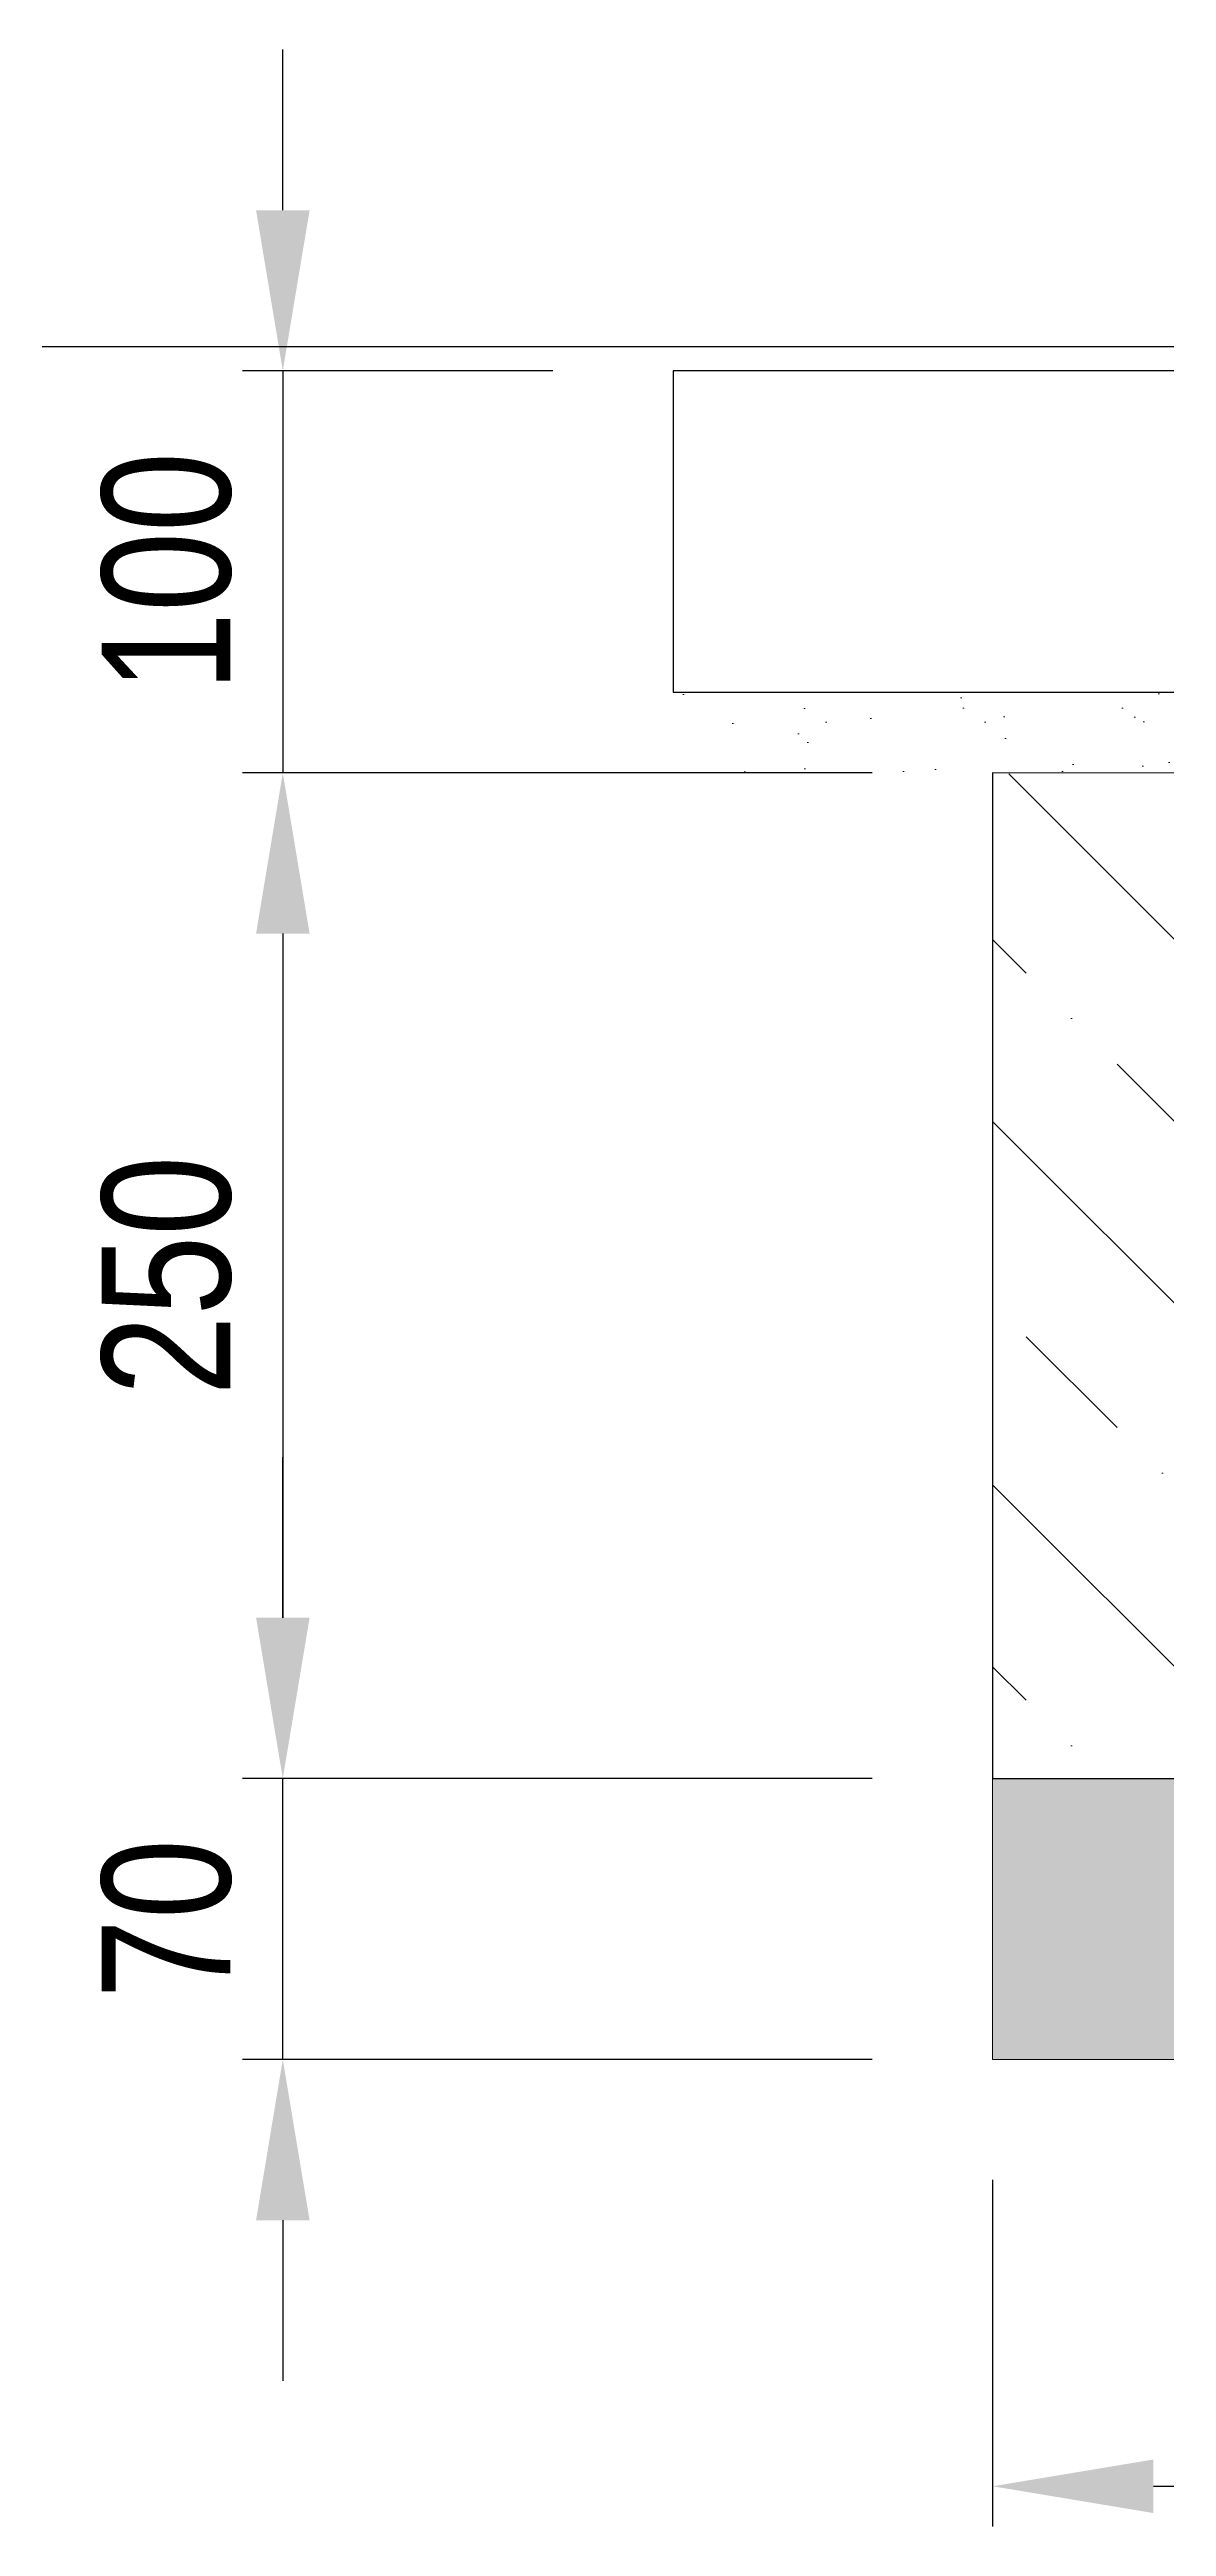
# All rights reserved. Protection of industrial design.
# Model space of a CAD drawing. Header units: millimetres. Extents: x 11004 to 16944, y 3085 to 7285.
# Drawn here: x 13090 to 13368, y 5074 to 5690 of the extents above; entities that cross this region are included whole.
import ezdxf

# ---------------------------------------------------------------- set-up
doc = ezdxf.new("R2010")
doc.units = ezdxf.units.MM
doc.header["$LTSCALE"] = 0.3
doc.layers.add('SRAFY', color=251, linetype='Continuous', lineweight=13)
doc.styles.add('SEACAD_Arial', font='arial.ttf', dxfattribs={"width": 0.8})
doc.dimstyles.new('ISO-25', dxfattribs={"dimtxt": 1.6, "dimasz": 2, "dimexe": 0.5, "dimexo": 1.5, "dimtad": 1, "dimdec": 0, "dimtxsty": 'SEACAD_Arial', "dimcen": 2, "dimadec": 0, "dimazin": 0, "dimtfac": 1, "dimtdec": 0, "dimtmove": 0, "dimatfit": 3, "dimfxl": 1, "dimarcsym": 0})

# ---------------------------------------------------------------- blocks, each defined once
blk = doc.blocks.new('*D165')
at = {"color": 0, "lineweight": -2, "transparency": 16777216}
for p, q in [((13324.42, 5160.12), (13324.42, 5073.82)), ((13574.41, 5160.05), (13574.41, 5073.82)), ((13364.42, 5083.82), (13534.41, 5083.82))]:
    blk.add_line(p, q, dxfattribs=at)
at = {"color": 0, "transparency": 16777216}
for points in [[(13364.42, 5090.48), (13364.42, 5077.15), (13324.42, 5083.82)], [(13534.41, 5090.48), (13534.41, 5077.15), (13574.41, 5083.82)]]:
    blk.add_solid(points, dxfattribs=at)
at = {"layer": 'Defpoints', "color": 0, "transparency": 16777216}
for p in [(13324.42, 5190.12), (13574.41, 5190.05), (13574.41, 5083.82)]:
    blk.add_point(p, dxfattribs=at)
at = {"color": 0, "transparency": 16777216, "insert": (13449.42, 5112.65), "char_height": 32, "attachment_point": 5, "style": 'SEACAD_Arial'}
blk.add_mtext('250', dxfattribs=at)
blk = doc.blocks.new('*D169')
at = {"color": 0, "lineweight": -2, "transparency": 16777216}
for p, q in [((13147.74, 5650.45), (13147.74, 5690.45)), ((13214.91, 5610.45), (13137.74, 5610.45)), ((13147.74, 5610.45), (13147.74, 5510.38)), ((13294.42, 5510.38), (13137.74, 5510.38)), ((13147.74, 5470.38), (13147.74, 5430.38))]:
    blk.add_line(p, q, dxfattribs=at)
at = {"color": 0, "transparency": 16777216}
for points in [[(13141.08, 5650.45), (13154.41, 5650.45), (13147.74, 5610.45)], [(13141.08, 5470.38), (13154.41, 5470.38), (13147.74, 5510.38)]]:
    blk.add_solid(points, dxfattribs=at)
at = {"layer": 'Defpoints', "color": 0, "transparency": 16777216}
for p in [(13244.91, 5610.45), (13147.74, 5510.38), (13324.42, 5510.38)]:
    blk.add_point(p, dxfattribs=at)
at = {"color": 0, "transparency": 16777216, "insert": (13118.9, 5560.41), "char_height": 32, "attachment_point": 5, "rotation": 90, "style": 'SEACAD_Arial'}
blk.add_mtext('100', dxfattribs=at)
blk = doc.blocks.new('*D170')
at = {"color": 0, "lineweight": -2, "transparency": 16777216}
for p, q in [((13294.42, 5510.38), (13137.74, 5510.38)), ((13147.74, 5470.38), (13147.74, 5300.04)), ((13294.42, 5260.04), (13137.74, 5260.04))]:
    blk.add_line(p, q, dxfattribs=at)
at = {"color": 0, "transparency": 16777216}
for points in [[(13141.08, 5470.38), (13154.41, 5470.38), (13147.74, 5510.38)], [(13141.08, 5300.04), (13154.41, 5300.04), (13147.74, 5260.04)]]:
    blk.add_solid(points, dxfattribs=at)
at = {"layer": 'Defpoints', "color": 0, "transparency": 16777216}
for p in [(13324.42, 5510.38), (13147.74, 5260.04), (13324.42, 5260.04)]:
    blk.add_point(p, dxfattribs=at)
at = {"color": 0, "transparency": 16777216, "insert": (13118.9, 5385.21), "char_height": 32, "attachment_point": 5, "rotation": 90, "style": 'SEACAD_Arial'}
blk.add_mtext('250', dxfattribs=at)
blk = doc.blocks.new('*D171')
at = {"color": 0, "lineweight": -2, "transparency": 16777216}
for p, q in [((13147.74, 5300.04), (13147.74, 5340.04)), ((13294.42, 5260.04), (13137.74, 5260.04)), ((13147.74, 5190.05), (13147.74, 5260.04)), ((13294.42, 5190.05), (13137.74, 5190.05)), ((13147.74, 5150.05), (13147.74, 5110.05))]:
    blk.add_line(p, q, dxfattribs=at)
at = {"color": 0, "transparency": 16777216}
for points in [[(13141.08, 5300.04), (13154.41, 5300.04), (13147.74, 5260.04)], [(13141.08, 5150.05), (13154.41, 5150.05), (13147.74, 5190.05)]]:
    blk.add_solid(points, dxfattribs=at)
at = {"layer": 'Defpoints', "color": 0, "transparency": 16777216}
for p in [(13147.74, 5260.04), (13324.42, 5260.04), (13324.42, 5190.05)]:
    blk.add_point(p, dxfattribs=at)
at = {"color": 0, "transparency": 16777216, "insert": (13118.9, 5225.05), "char_height": 32, "attachment_point": 5, "rotation": 90, "style": 'SEACAD_Arial'}
blk.add_mtext('70', dxfattribs=at)

msp = doc.modelspace()

# ---------------------------------------------------------------- hatches: boundary and pattern name
at = {"layer": 'SRAFY'}
h = msp.add_hatch(dxfattribs=at)
h.set_pattern_fill('AR-SAND', color=256, scale=0.5)
h.set_pattern_definition([(37.5, (6709.467, 295.79), (-0.800016, 24.47066), [0, -19.304, 0, -21.59, 0, -20.6375]), (7.5, (6709.467, 295.79), (22.47616, 35.84126), [0, -10.414, 0, -17.399, 0, -6.6675]), (327.5, (6693.846, 295.79), (39.54962, 0.07186), [0, -6.35, 0, -22.86, 0, -29.845]), (317.5, (6693.846, 295.79), (38.17782, 11.14647), [0, -3.175, 0, -14.986, 0, -17.145])])
h.paths.add_polyline_path([(13244.91, 5530.45), (13244.91, 5510.49), (13275.44, 5510.45), (13395.42, 5510.28), (13395.42, 5530.45)])
h.paths.add_polyline_path([(14014.91, 5510.1), (14014.91, 5530.45), (13395.42, 5530.45), (13395.42, 5510.28), (13525.42, 5510.1)])
h = msp.add_hatch(dxfattribs=at)
h.set_pattern_fill('BETON-PROSTY', color=256, scale=0.8, angle=90)
h.set_pattern_definition([(135, (6702.88, 731.35), (-45.25483, -45.25483), []), (135, (6702.88, 776.605), (-67.88225, -22.6274), [32, -16, 0, -16])])
h.paths.add_polyline_path([(12936.87, 5390.46), (12936.85, 5510.1), (12036.86, 5510.11), (12036.88, 5260.11), (12185.89, 5260.12), (12936.89, 5260.11)])
h.paths.add_polyline_path([(13574.41, 5390.46), (13574.39, 5510.03), (13324.42, 5510.1), (13324.42, 5260.11), (13574.43, 5260.12)])
h = msp.add_hatch(dxfattribs=at)
h.set_pattern_fill('AR-SAND', color=256, scale=0.5)
h.set_pattern_definition([(37.5, (6702.88, 731.35), (-0.800016, 24.47066), [0, -19.304, 0, -21.59, 0, -20.6375]), (7.5, (6702.88, 731.35), (22.47616, 35.84126), [0, -10.414, 0, -17.399, 0, -6.6675]), (327.5, (6687.258, 731.35), (39.54962, 0.07186), [0, -6.35, 0, -22.86, 0, -29.845]), (317.5, (6687.26, 731.35), (38.17782, 11.14647), [0, -3.175, 0, -14.986, 0, -17.145])])
h.paths.add_polyline_path([(12936.88, 5190.12), (12936.88, 5260.11), (12036.89, 5260.11), (12036.88, 5190.12)])
h.paths.add_polyline_path([(13574.41, 5190.05), (13574.42, 5260.04), (13496.67, 5260.11), (13324.42, 5260.04), (13324.42, 5190.05)])

# ---------------------------------------------------------------- linework, layer by layer
msp.add_line((12864.91, 5616.56), (13375.41, 5616.56))
at = {"color": 7, "linetype": 'Continuous'}
for p, q in [((13394.91, 5610.45), (13244.91, 5610.45)), ((13244.91, 5610.45), (13244.91, 5530.45)), ((13244.91, 5530.45), (13394.91, 5530.45))]:
    msp.add_line(p, q, dxfattribs=at)
msp.add_lwpolyline([(13324.42, 5260.04), (13574.43, 5260.04), (13574.39, 5510.03), (13324.42, 5510.38)], close=True)
at = {"layer": 'SRAFY'}
for p, q in [((13324.42, 5260.04), (13324.42, 5190.05)), ((13324.42, 5190.05), (13574.41, 5190.05))]:
    msp.add_line(p, q, dxfattribs=at)

# ---------------------------------------------------------------- dimensions: what is measured, and where the dimension line sits
for base, p1, p2, picture, middle in [((13147.74, 5510.38), (13244.91, 5610.45), (13324.42, 5510.38), '*D169', (13118.9, 5560.41)), ((13147.74, 5260.04), (13324.42, 5190.05), (13324.42, 5260.04), '*D171', (13118.9, 5225.05))]:
    dim = msp.add_linear_dim(base=base, p1=p1, p2=p2, angle=90, dimstyle='ISO-25')
    dim.commit()
    dim.dimension.update_dxf_attribs({"geometry": picture, "text_midpoint": middle})
dim = msp.add_linear_dim(base=(13147.74, 5260.04), p1=(13324.42, 5510.38), p2=(13324.42, 5260.04), angle=90, dimstyle='ISO-25')
dim.commit()
dim.dimension.update_dxf_attribs({"geometry": '*D170', "text_midpoint": (13147.74, 5385.21), "dimtype": 160})
dim = msp.add_linear_dim(base=(13574.41, 5083.82), p1=(13324.42, 5190.12), p2=(13574.41, 5190.05), dimstyle='ISO-25', override={"dimscale": 0, "dimtix": 0, "dimtofl": 1, "dimtmove": 0, "dimatfit": 3})
dim.commit()
dim.dimension.update_dxf_attribs({"geometry": '*D165', "text_midpoint": (13449.42, 5112.65)})

doc.saveas('drawing.dxf')
